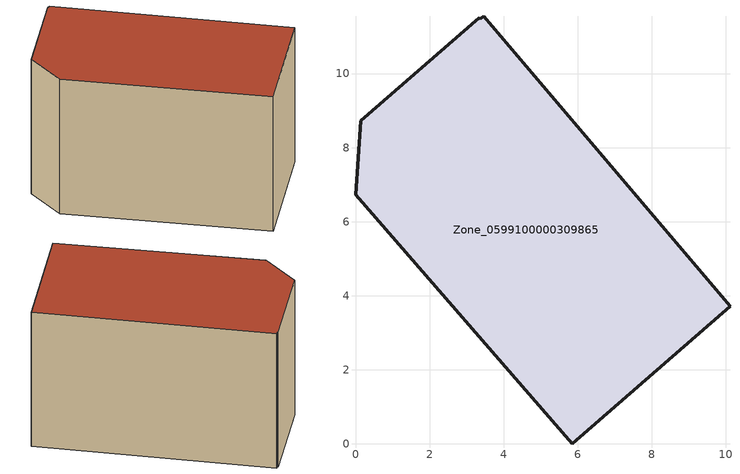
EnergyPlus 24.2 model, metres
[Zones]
Zone_0599100000309865
 floor ground (C_G): 3.37,11.47 3.46,11.55 10.11,3.71 5.85,0 0,6.73 0.14,8.73 3.34,11.51 z0
 wall outside (C_F): 0.14,8.73 0,6.73 5.85,0 10.11,3.71 3.46,11.55 3.37,11.47 3.34,11.51 0.14,8.73 z0:6.45
 roof outside (C_R): 3.37,11.47 3.34,11.51 0.14,8.73 0,6.73 5.85,0 10.11,3.71 3.46,11.55 z6.45
[BUILDING]
Pand.0599100000309865: North Axis=0; Terrain=City; Loads Convergence Tolerance Value=0.04; Temperature Convergence Tolerance Value=0.4; Solar Distribution=FullExterior; Maximum Number of Warmup Days=25; Minimum Number of Warmup Days=1
[Site:Location]
Rotterdam.The.Hague.AP_ZH_NLD Design_Conditions: Latitude=51.96; Longitude=4.45; Time Zone=1; Elevation=-4.5
[SITE:GROUNDTEMPERATURE:BUILDINGSURFACE]
18, 18, 18, 18, 18, 18, 18, 18, 18, 18, 18, 18
[MATERIAL] Thermal Absorptance=0.9; Solar Absorptance=0.7; Visible Absorptance=0.7
Name | Roughness | Thickness | Conductivity | Density | Specific Heat
G.TC.1946 | MediumSmooth | 0.15 | 1 | 540 | 1210
F.TC.1946 | Rough | 0.3 | 0.857143 | 1920 | 840
R.TC.1946 | MediumRough | 0.2 | 0.909091 | 1500 | 1000
[CONSTRUCTION]
C_G: G.TC.1946
C_F: F.TC.1946
C_R: R.TC.1946
[ZONE]
Zone_0599100000309865: Type=1; Multiplier=1; Ceiling Height=Autocalculate; Volume=Autocalculate; Floor Area=autocalculate; Part of Total Floor Area=Yes
[ZONEINFILTRATION:DESIGNFLOWRATE]
Infil_Zone_0599100000309865: Zone or ZoneList or Space or SpaceList=Zone_0599100000309865; Schedule=AlwaysOn; Design Flow Rate Calculation Method=Flow/Area; Flow Rate per Floor Area=0.003; Constant Term Coefficient=1; Temperature Term Coefficient=0; Velocity Term Coefficient=0; Velocity Squared Term Coefficient=0
[HVACTEMPLATE:ZONE:IDEALLOADSAIRSYSTEM]
Zone_0599100000309865: Maximum Heating Supply Air Temperature=50; Minimum Cooling Supply Air Temperature=13; Maximum Heating Supply Air Humidity Ratio=0.0156; Minimum Cooling Supply Air Humidity Ratio=0.0077; Heating Limit=NoLimit; Cooling Limit=NoLimit; Dehumidification Control Type=ConstantSensibleHeatRatio; Cooling Sensible Heat Ratio=0.7; Dehumidification Setpoint=60; Humidification Control Type=None; Humidification Setpoint=30; Outdoor Air Method=None; Outdoor Air Flow Rate per Person=0.00944; Outdoor Air Flow Rate per Zone Floor Area=0; Outdoor Air Flow Rate per Zone=0; Demand Controlled Ventilation Type=None; Outdoor Air Economizer Type=NoEconomizer; Heat Recovery Type=None; Sensible Heat Recovery Effectiveness=0.7; Latent Heat Recovery Effectiveness=0.65
[ZONECONTROL:THERMOSTAT]
ThermostatControl_Zone_0599100000309865: Zone or ZoneList=Zone_0599100000309865; Control Type Schedule=DualSetpointControlType; Control 1=Thermostat_Zone_0599100000309865; Temperature Difference Between Cutout And Setpoint=0
[THERMOSTATSETPOINT:DUALSETPOINT]
Thermostat_Zone_0599100000309865: Heating Setpoint Temperature Schedule=HeatingSetpoint_Zone_0599100000309865; Cooling Setpoint Temperature Schedule=CoolingSetpoint_Zone_0599100000309865
[SCHEDULE:COMPACT]
HeatingSetpoint_Zone_0599100000309865: Through: 12/31, For: AllDays, Until: 24:00, 21
CoolingSetpoint_Zone_0599100000309865: Through: 12/31, For: AllDays, Until: 24:00, 24
DualSetpointControlType: Through: 12/31, For: AllDays, Until: 24:00, 4
AlwaysOn: Through: 12/31, For: AllDays, Until: 24:00, 1
